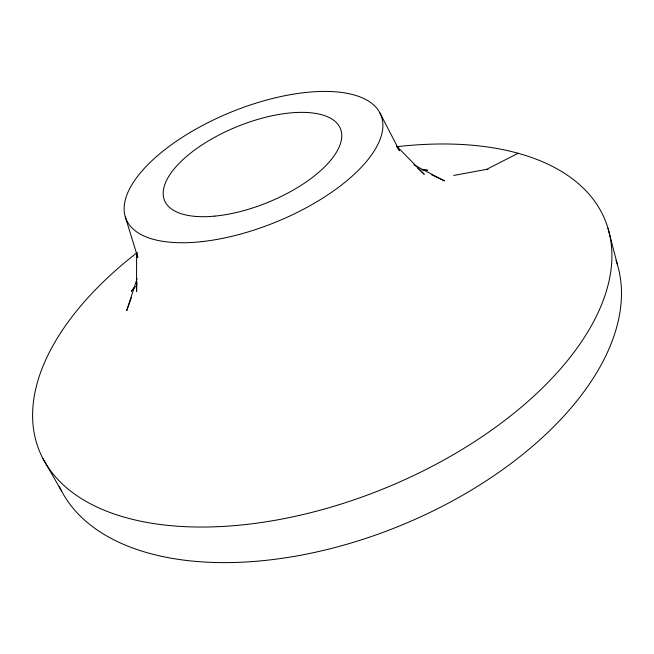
<?xml version="1.0" encoding="UTF-8"?>
<svg xmlns="http://www.w3.org/2000/svg" width="654" height="654" viewBox="0 0 654 654"><rect width="100%" height="100%" fill="white"/><g stroke="black" fill="none" stroke-linecap="round" stroke-linejoin="round"><path stroke-width="0.98" d="M136.58 253.221L136.572 291.643L136.931 282.046M137.095 278.637L126.737 310.527L131.299 297.774M135.059 286.583L131.331 291.259L135.125 286.82M453.737 175.452L486.69 169.337L518.123 153.281M422.917 169.893L427.765 170.326L421.822 169.59M486.69 169.337L487.998 169.795M431.37 174.61L444.499 180.896L413.884 164.882M417.268 167.669L424.25 174.283L396.643 146.112M396.447 146.153L399.488 150.763L379.941 112.946M42.96 458.618L61.476 490.876M125.298 216.834L137.798 257.521L136.923 253.008M607.95 228.132L617.294 264.134M616.06 260.308A300.587 169.419 -22.2 0 1 399.03 526.176A300.587 169.419 -22.2 0 1 59.261 486.372M397.452 146.651A305.508 165.078 -22.2 0 1 580.793 342.786A305.508 165.078 -22.2 0 1 141.722 521.418A305.508 165.078 -22.2 0 1 137.266 252.509M202.135 241.588A137.618 59.359 -22.2 0 0 382.034 118.415A137.618 59.359 -22.2 0 0 176.376 141.239A137.618 59.359 -22.2 0 0 202.135 241.588M214.749 216.122A94.993 40.891 -22.2 0 0 341.429 132.043A94.993 40.891 -22.2 0 0 201.244 145.425A94.993 40.891 -22.2 0 0 214.749 216.122"/></g></svg>
